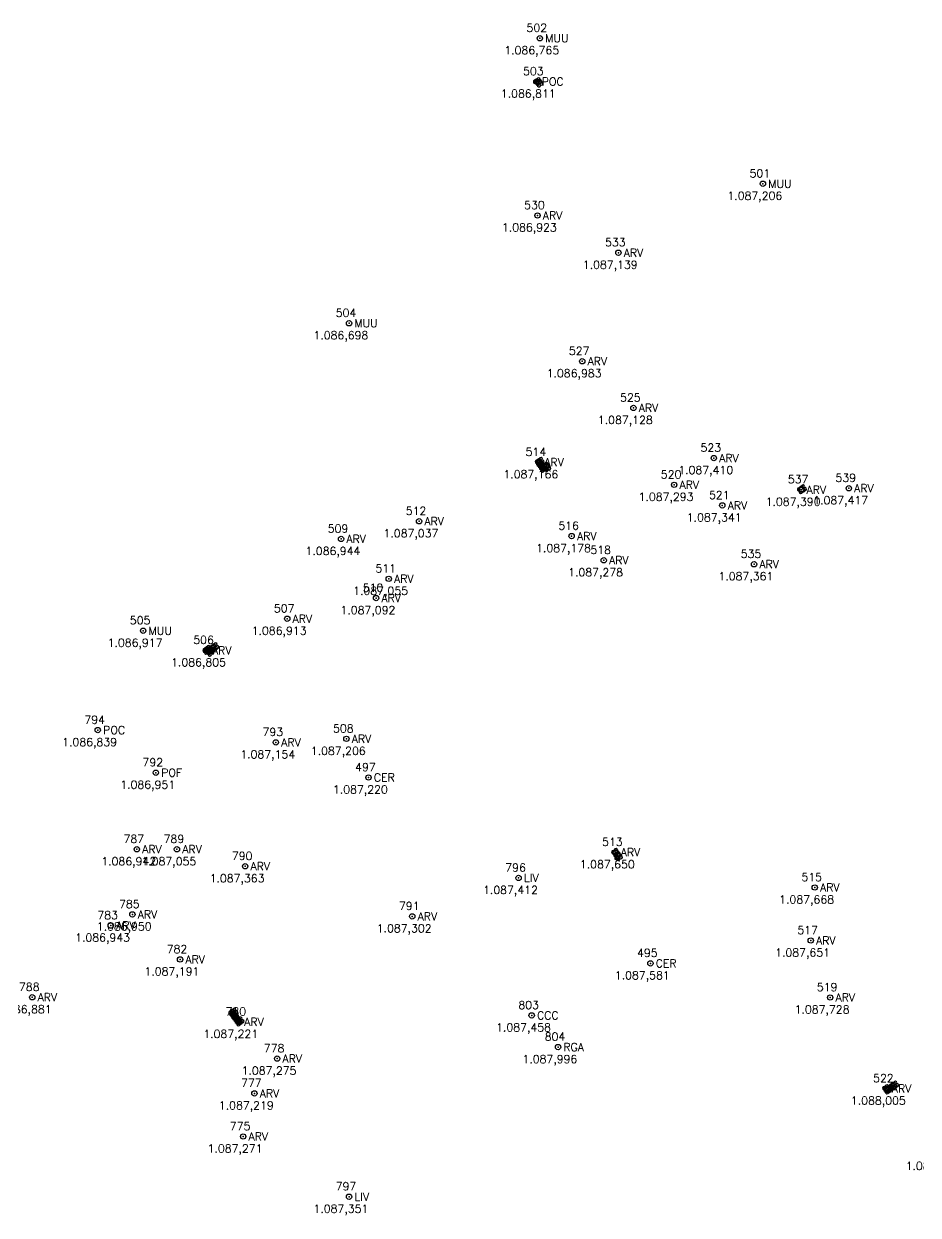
# Model space of a CAD drawing. Extents: x 190546 to 194941, y 8251022 to 8268833.
# Drawn here: x 194840.4 to 194890.6, y 8268766.2 to 8268833.2 of the extents above; entities that cross this region are included whole.
import ezdxf
from ezdxf.enums import TextEntityAlignment as Align

# ---------------------------------------------------------------- set-up
doc = ezdxf.new("R2010")
doc.units = 0
doc.header["$LTSCALE"] = 10
doc.header["$MEASUREMENT"] = 0
doc.linetypes.add('CONTINUO', pattern=[0])
doc.layers.get('0').update_dxf_attribs({"linetype": 'CONTINUOUS'})
for name, color, linetype in [('_IRRADIACAO', 7, 'CONTINUO'), ('TOP-REDE_ELÉTRICA_POSTE-C0', 10, 'CONTINUOUS'), ('TOP-REDE_ÁGUA_POTÁVEL_REGI', 131, 'CONTINUOUS'), ('TOP-ÁRVORE', 80, 'CONTINUOUS')]:
    doc.layers.add(name, color=color, linetype=linetype)
doc.styles.add('ARIAL', font='arial.ttf', dxfattribs={"height": 1.1})
doc.styles.add('ROMANS', font='romans', dxfattribs={"height": 0.2})
doc.styles.get("Standard").update_dxf_attribs({"font": 'txt.shx'})

# ---------------------------------------------------------------- blocks, each defined once
blk = doc.blocks.new('SIMB_CIRCULO')
at = {"color": 0, "linetype": 'CONTINUOUS'}
blk.add_circle((0, 0), 0.5, dxfattribs=at)
at = {"color": 0}
blk.add_point((0, 0), dxfattribs=at)
for tag in ['desc:', 'cota:', 'pto:']:
    blk.add_attdef(tag, (0, 0), '', height=1)
blk = doc.blocks.new('A$C4CAD4B8B')
at = {"layer": 'TOP-REDE_ELÉTRICA_POSTE-C0', "const_width": 0.1}
for points in [[(-1.18, 0), (-2.48, 0)], [(1.18, 0), (2.48, 0)]]:
    blk.add_lwpolyline(points, dxfattribs=at)
at = {"layer": 'TOP-REDE_ELÉTRICA_POSTE-C0'}
blk.add_circle((0, 0), 1.18, dxfattribs=at)
blk = doc.blocks.new('A$C49782D5F')
at = {"layer": 'TOP-ÁRVORE', "linetype": 'CONTINUOUS', "flags": 128}
blk.add_lwpolyline([(0.7, -1.01, 1.99215), (0.99, 0.7, 2.000068), (-0.72, 0.99, 2.000004), (-1.01, -0.72, 2.005032), (0.7, -1.01)], format="xyb", dxfattribs=at)
at = {"layer": 'TOP-ÁRVORE', "linetype": 'CONTINUOUS'}
blk.add_circle((0, 0), 0.275, dxfattribs=at)
blk = doc.blocks.new('A$C25073941')
at = {"layer": 'TOP-REDE_ÁGUA_POTÁVEL_REGI'}
blk.add_lwpolyline([(-1.54, 0.83), (-1.54, -0.83), (1.54, -0.83), (1.54, 0.83), (-1.54, 0.83)], dxfattribs=at)
at = {"layer": 'TOP-REDE_ÁGUA_POTÁVEL_REGI', "style": 'ARIAL'}
blk.add_text('REG', height=1, dxfattribs=at).set_placement((0, 0), align=Align.CENTER)

msp = doc.modelspace()

# ---------------------------------------------------------------- block references
at = {"layer": '_IRRADIACAO', "color": 4}
ref = msp.add_blockref('SIMB_CIRCULO', (194869.357, 8268832.403), dxfattribs=dict(at, xscale=0.3, yscale=0.3, zscale=0.3))
ref.add_attrib('PONTO', '502', (194868.607, 8268832.763), dxfattribs={"layer": '0', "color": 1, "height": 0.45, "style": 'ROMANS'})
ref.add_attrib('DESC', 'MUU', (194869.657, 8268832.178), dxfattribs={"layer": '0', "color": 3, "height": 0.45, "style": 'ROMANS'})
ref.add_attrib('COTA', '1.086,765', (194867.357, 8268831.503), dxfattribs={"layer": '0', "color": 5, "height": 0.45, "style": 'ROMANS'})
ref = msp.add_blockref('SIMB_CIRCULO', (194869.163, 8268829.965), dxfattribs=dict(at, xscale=0.3, yscale=0.3, zscale=0.3))
ref.add_attrib('PONTO', '503', (194868.413, 8268830.325), dxfattribs={"layer": '0', "color": 1, "height": 0.45, "style": 'ROMANS'})
ref.add_attrib('DESC', 'POC', (194869.463, 8268829.74), dxfattribs={"layer": '0', "color": 3, "height": 0.45, "style": 'ROMANS'})
ref.add_attrib('COTA', '1.086,811', (194867.163, 8268829.065), dxfattribs={"layer": '0', "color": 5, "height": 0.45, "style": 'ROMANS'})
ref = msp.add_blockref('SIMB_CIRCULO', (194881.898, 8268824.219), dxfattribs=dict(at, xscale=0.3, yscale=0.3, zscale=0.3))
ref.add_attrib('PONTO', '501', (194881.148, 8268824.579), dxfattribs={"layer": '0', "color": 1, "height": 0.45, "style": 'ROMANS'})
ref.add_attrib('DESC', 'MUU', (194882.198, 8268823.994), dxfattribs={"layer": '0', "color": 3, "height": 0.45, "style": 'ROMANS'})
ref.add_attrib('COTA', '1.087,206', (194879.898, 8268823.319), dxfattribs={"layer": '0', "color": 5, "height": 0.45, "style": 'ROMANS'})
ref = msp.add_blockref('SIMB_CIRCULO', (194869.224, 8268822.436), dxfattribs=dict(at, xscale=0.3, yscale=0.3, zscale=0.3))
ref.add_attrib('PONTO', '530', (194868.474, 8268822.796), dxfattribs={"layer": '0', "color": 1, "height": 0.45, "style": 'ROMANS'})
ref.add_attrib('DESC', 'ARV', (194869.524, 8268822.211), dxfattribs={"layer": '0', "color": 3, "height": 0.45, "style": 'ROMANS'})
ref.add_attrib('COTA', '1.086,923', (194867.224, 8268821.536), dxfattribs={"layer": '0', "color": 5, "height": 0.45, "style": 'ROMANS'})
ref = msp.add_blockref('SIMB_CIRCULO', (194873.77, 8268820.341), dxfattribs=dict(at, xscale=0.3, yscale=0.3, zscale=0.3))
ref.add_attrib('PONTO', '533', (194873.02, 8268820.701), dxfattribs={"layer": '0', "color": 1, "height": 0.45, "style": 'ROMANS'})
ref.add_attrib('DESC', 'ARV', (194874.07, 8268820.116), dxfattribs={"layer": '0', "color": 3, "height": 0.45, "style": 'ROMANS'})
ref.add_attrib('COTA', '1.087,139', (194871.77, 8268819.441), dxfattribs={"layer": '0', "color": 5, "height": 0.45, "style": 'ROMANS'})
ref = msp.add_blockref('SIMB_CIRCULO', (194858.631, 8268816.375), dxfattribs=dict(at, xscale=0.3, yscale=0.3, zscale=0.3))
ref.add_attrib('PONTO', '504', (194857.881, 8268816.735), dxfattribs={"layer": '0', "color": 1, "height": 0.45, "style": 'ROMANS'})
ref.add_attrib('DESC', 'MUU', (194858.931, 8268816.15), dxfattribs={"layer": '0', "color": 3, "height": 0.45, "style": 'ROMANS'})
ref.add_attrib('COTA', '1.086,698', (194856.631, 8268815.475), dxfattribs={"layer": '0', "color": 5, "height": 0.45, "style": 'ROMANS'})
ref = msp.add_blockref('SIMB_CIRCULO', (194871.74, 8268814.239), dxfattribs=dict(at, xscale=0.3, yscale=0.3, zscale=0.3))
ref.add_attrib('PONTO', '527', (194870.99, 8268814.599), dxfattribs={"layer": '0', "color": 1, "height": 0.45, "style": 'ROMANS'})
ref.add_attrib('DESC', 'ARV', (194872.04, 8268814.014), dxfattribs={"layer": '0', "color": 3, "height": 0.45, "style": 'ROMANS'})
ref.add_attrib('COTA', '1.086,983', (194869.74, 8268813.339), dxfattribs={"layer": '0', "color": 5, "height": 0.45, "style": 'ROMANS'})
ref = msp.add_blockref('SIMB_CIRCULO', (194874.618, 8268811.611), dxfattribs=dict(at, xscale=0.3, yscale=0.3, zscale=0.3))
ref.add_attrib('PONTO', '525', (194873.868, 8268811.971), dxfattribs={"layer": '0', "color": 1, "height": 0.45, "style": 'ROMANS'})
ref.add_attrib('DESC', 'ARV', (194874.918, 8268811.386), dxfattribs={"layer": '0', "color": 3, "height": 0.45, "style": 'ROMANS'})
ref.add_attrib('COTA', '1.087,128', (194872.618, 8268810.711), dxfattribs={"layer": '0', "color": 5, "height": 0.45, "style": 'ROMANS'})
ref = msp.add_blockref('SIMB_CIRCULO', (194869.306, 8268808.558), dxfattribs=dict(at, xscale=0.3, yscale=0.3, zscale=0.3))
ref.add_attrib('PONTO', '514', (194868.556, 8268808.918), dxfattribs={"layer": '0', "color": 1, "height": 0.45, "style": 'ROMANS'})
ref.add_attrib('DESC', 'ARV', (194869.606, 8268808.333), dxfattribs={"layer": '0', "color": 3, "height": 0.45, "style": 'ROMANS'})
ref.add_attrib('COTA', '1.087,166', (194867.306, 8268807.658), dxfattribs={"layer": '0', "color": 5, "height": 0.45, "style": 'ROMANS'})
ref = msp.add_blockref('SIMB_CIRCULO', (194879.138, 8268808.795), dxfattribs=dict(at, xscale=0.3, yscale=0.3, zscale=0.3))
ref.add_attrib('PONTO', '523', (194878.388, 8268809.155), dxfattribs={"layer": '0', "color": 1, "height": 0.45, "style": 'ROMANS'})
ref.add_attrib('DESC', 'ARV', (194879.438, 8268808.57), dxfattribs={"layer": '0', "color": 3, "height": 0.45, "style": 'ROMANS'})
ref.add_attrib('COTA', '1.087,410', (194877.138, 8268807.895), dxfattribs={"layer": '0', "color": 5, "height": 0.45, "style": 'ROMANS'})
ref = msp.add_blockref('SIMB_CIRCULO', (194876.907, 8268807.288), dxfattribs=dict(at, xscale=0.3, yscale=0.3, zscale=0.3))
ref.add_attrib('PONTO', '520', (194876.157, 8268807.648), dxfattribs={"layer": '0', "color": 1, "height": 0.45, "style": 'ROMANS'})
ref.add_attrib('DESC', 'ARV', (194877.207, 8268807.063), dxfattribs={"layer": '0', "color": 3, "height": 0.45, "style": 'ROMANS'})
ref.add_attrib('COTA', '1.087,293', (194874.907, 8268806.388), dxfattribs={"layer": '0', "color": 5, "height": 0.45, "style": 'ROMANS'})
ref = msp.add_blockref('SIMB_CIRCULO', (194886.724, 8268807.096), dxfattribs=dict(at, xscale=0.3, yscale=0.3, zscale=0.3))
ref.add_attrib('PONTO', '539', (194885.974, 8268807.456), dxfattribs={"layer": '0', "color": 1, "height": 0.45, "style": 'ROMANS'})
ref.add_attrib('DESC', 'ARV', (194887.024, 8268806.871), dxfattribs={"layer": '0', "color": 3, "height": 0.45, "style": 'ROMANS'})
ref.add_attrib('COTA', '1.087,417', (194884.724, 8268806.196), dxfattribs={"layer": '0', "color": 5, "height": 0.45, "style": 'ROMANS'})
ref = msp.add_blockref('SIMB_CIRCULO', (194884.048, 8268807.013), dxfattribs=dict(at, xscale=0.3, yscale=0.3, zscale=0.3))
ref.add_attrib('PONTO', '537', (194883.298, 8268807.373), dxfattribs={"layer": '0', "color": 1, "height": 0.45, "style": 'ROMANS'})
ref.add_attrib('DESC', 'ARV', (194884.348, 8268806.788), dxfattribs={"layer": '0', "color": 3, "height": 0.45, "style": 'ROMANS'})
ref.add_attrib('COTA', '1.087,390', (194882.048, 8268806.113), dxfattribs={"layer": '0', "color": 5, "height": 0.45, "style": 'ROMANS'})
ref = msp.add_blockref('SIMB_CIRCULO', (194879.614, 8268806.131), dxfattribs=dict(at, xscale=0.3, yscale=0.3, zscale=0.3))
ref.add_attrib('PONTO', '521', (194878.864, 8268806.491), dxfattribs={"layer": '0', "color": 1, "height": 0.45, "style": 'ROMANS'})
ref.add_attrib('DESC', 'ARV', (194879.914, 8268805.906), dxfattribs={"layer": '0', "color": 3, "height": 0.45, "style": 'ROMANS'})
ref.add_attrib('COTA', '1.087,341', (194877.614, 8268805.231), dxfattribs={"layer": '0', "color": 5, "height": 0.45, "style": 'ROMANS'})
ref = msp.add_blockref('SIMB_CIRCULO', (194862.569, 8268805.238), dxfattribs=dict(at, xscale=0.3, yscale=0.3, zscale=0.3))
ref.add_attrib('PONTO', '512', (194861.819, 8268805.598), dxfattribs={"layer": '0', "color": 1, "height": 0.45, "style": 'ROMANS'})
ref.add_attrib('DESC', 'ARV', (194862.869, 8268805.013), dxfattribs={"layer": '0', "color": 3, "height": 0.45, "style": 'ROMANS'})
ref.add_attrib('COTA', '1.087,037', (194860.569, 8268804.338), dxfattribs={"layer": '0', "color": 5, "height": 0.45, "style": 'ROMANS'})
ref = msp.add_blockref('SIMB_CIRCULO', (194871.145, 8268804.406), dxfattribs=dict(at, xscale=0.3, yscale=0.3, zscale=0.3))
ref.add_attrib('PONTO', '516', (194870.395, 8268804.766), dxfattribs={"layer": '0', "color": 1, "height": 0.45, "style": 'ROMANS'})
ref.add_attrib('DESC', 'ARV', (194871.445, 8268804.181), dxfattribs={"layer": '0', "color": 3, "height": 0.45, "style": 'ROMANS'})
ref.add_attrib('COTA', '1.087,178', (194869.145, 8268803.506), dxfattribs={"layer": '0', "color": 5, "height": 0.45, "style": 'ROMANS'})
ref = msp.add_blockref('SIMB_CIRCULO', (194858.184, 8268804.244), dxfattribs=dict(at, xscale=0.3, yscale=0.3, zscale=0.3))
ref.add_attrib('PONTO', '509', (194857.434, 8268804.604), dxfattribs={"layer": '0', "color": 1, "height": 0.45, "style": 'ROMANS'})
ref.add_attrib('DESC', 'ARV', (194858.484, 8268804.019), dxfattribs={"layer": '0', "color": 3, "height": 0.45, "style": 'ROMANS'})
ref.add_attrib('COTA', '1.086,944', (194856.184, 8268803.344), dxfattribs={"layer": '0', "color": 5, "height": 0.45, "style": 'ROMANS'})
ref = msp.add_blockref('SIMB_CIRCULO', (194872.947, 8268803.044), dxfattribs=dict(at, xscale=0.3, yscale=0.3, zscale=0.3))
ref.add_attrib('PONTO', '518', (194872.197, 8268803.404), dxfattribs={"layer": '0', "color": 1, "height": 0.45, "style": 'ROMANS'})
ref.add_attrib('DESC', 'ARV', (194873.247, 8268802.819), dxfattribs={"layer": '0', "color": 3, "height": 0.45, "style": 'ROMANS'})
ref.add_attrib('COTA', '1.087,278', (194870.947, 8268802.144), dxfattribs={"layer": '0', "color": 5, "height": 0.45, "style": 'ROMANS'})
ref = msp.add_blockref('SIMB_CIRCULO', (194881.396, 8268802.824), dxfattribs=dict(at, xscale=0.3, yscale=0.3, zscale=0.3))
ref.add_attrib('PONTO', '535', (194880.646, 8268803.184), dxfattribs={"layer": '0', "color": 1, "height": 0.45, "style": 'ROMANS'})
ref.add_attrib('DESC', 'ARV', (194881.696, 8268802.599), dxfattribs={"layer": '0', "color": 3, "height": 0.45, "style": 'ROMANS'})
ref.add_attrib('COTA', '1.087,361', (194879.396, 8268801.924), dxfattribs={"layer": '0', "color": 5, "height": 0.45, "style": 'ROMANS'})
ref = msp.add_blockref('SIMB_CIRCULO', (194860.862, 8268802.004), dxfattribs=dict(at, xscale=0.3, yscale=0.3, zscale=0.3))
ref.add_attrib('PONTO', '511', (194860.112, 8268802.364), dxfattribs={"layer": '0', "color": 1, "height": 0.45, "style": 'ROMANS'})
ref.add_attrib('DESC', 'ARV', (194861.162, 8268801.779), dxfattribs={"layer": '0', "color": 3, "height": 0.45, "style": 'ROMANS'})
ref.add_attrib('COTA', '1.087,055', (194858.862, 8268801.104), dxfattribs={"layer": '0', "color": 5, "height": 0.45, "style": 'ROMANS'})
ref = msp.add_blockref('SIMB_CIRCULO', (194860.15, 8268800.919), dxfattribs=dict(at, xscale=0.3, yscale=0.3, zscale=0.3))
ref.add_attrib('PONTO', '510', (194859.4, 8268801.279), dxfattribs={"layer": '0', "color": 1, "height": 0.45, "style": 'ROMANS'})
ref.add_attrib('DESC', 'ARV', (194860.45, 8268800.694), dxfattribs={"layer": '0', "color": 3, "height": 0.45, "style": 'ROMANS'})
ref.add_attrib('COTA', '1.087,092', (194858.15, 8268800.019), dxfattribs={"layer": '0', "color": 5, "height": 0.45, "style": 'ROMANS'})
ref = msp.add_blockref('SIMB_CIRCULO', (194855.157, 8268799.758), dxfattribs=dict(at, xscale=0.3, yscale=0.3, zscale=0.3))
ref.add_attrib('PONTO', '507', (194854.407, 8268800.118), dxfattribs={"layer": '0', "color": 1, "height": 0.45, "style": 'ROMANS'})
ref.add_attrib('DESC', 'ARV', (194855.457, 8268799.533), dxfattribs={"layer": '0', "color": 3, "height": 0.45, "style": 'ROMANS'})
ref.add_attrib('COTA', '1.086,913', (194853.157, 8268798.858), dxfattribs={"layer": '0', "color": 5, "height": 0.45, "style": 'ROMANS'})
ref = msp.add_blockref('SIMB_CIRCULO', (194847.06, 8268799.084), dxfattribs=dict(at, xscale=0.3, yscale=0.3, zscale=0.3))
ref.add_attrib('PONTO', '505', (194846.31, 8268799.444), dxfattribs={"layer": '0', "color": 1, "height": 0.45, "style": 'ROMANS'})
ref.add_attrib('DESC', 'MUU', (194847.36, 8268798.859), dxfattribs={"layer": '0', "color": 3, "height": 0.45, "style": 'ROMANS'})
ref.add_attrib('COTA', '1.086,917', (194845.06, 8268798.184), dxfattribs={"layer": '0', "color": 5, "height": 0.45, "style": 'ROMANS'})
ref = msp.add_blockref('SIMB_CIRCULO', (194850.627, 8268797.981), dxfattribs=dict(at, xscale=0.3, yscale=0.3, zscale=0.3))
ref.add_attrib('PONTO', '506', (194849.877, 8268798.341), dxfattribs={"layer": '0', "color": 1, "height": 0.45, "style": 'ROMANS'})
ref.add_attrib('DESC', 'ARV', (194850.927, 8268797.756), dxfattribs={"layer": '0', "color": 3, "height": 0.45, "style": 'ROMANS'})
ref.add_attrib('COTA', '1.086,805', (194848.627, 8268797.081), dxfattribs={"layer": '0', "color": 5, "height": 0.45, "style": 'ROMANS'})
ref = msp.add_blockref('SIMB_CIRCULO', (194844.506, 8268793.496), dxfattribs=dict(at, xscale=0.3, yscale=0.3, zscale=0.3))
ref.add_attrib('PONTO', '794', (194843.756, 8268793.856), dxfattribs={"layer": '0', "color": 1, "height": 0.45, "style": 'ROMANS'})
ref.add_attrib('DESC', 'POC', (194844.807, 8268793.271), dxfattribs={"layer": '0', "color": 3, "height": 0.45, "style": 'ROMANS'})
ref.add_attrib('COTA', '1.086,839', (194842.506, 8268792.596), dxfattribs={"layer": '0', "color": 5, "height": 0.45, "style": 'ROMANS'})
ref = msp.add_blockref('SIMB_CIRCULO', (194858.482, 8268793.003), dxfattribs=dict(at, xscale=0.3, yscale=0.3, zscale=0.3))
ref.add_attrib('PONTO', '508', (194857.732, 8268793.363), dxfattribs={"layer": '0', "color": 1, "height": 0.45, "style": 'ROMANS'})
ref.add_attrib('DESC', 'ARV', (194858.782, 8268792.778), dxfattribs={"layer": '0', "color": 3, "height": 0.45, "style": 'ROMANS'})
ref.add_attrib('COTA', '1.087,206', (194856.482, 8268792.103), dxfattribs={"layer": '0', "color": 5, "height": 0.45, "style": 'ROMANS'})
ref = msp.add_blockref('SIMB_CIRCULO', (194854.518, 8268792.806), dxfattribs=dict(at, xscale=0.3, yscale=0.3, zscale=0.3))
ref.add_attrib('PONTO', '793', (194853.768, 8268793.166), dxfattribs={"layer": '0', "color": 1, "height": 0.45, "style": 'ROMANS'})
ref.add_attrib('DESC', 'ARV', (194854.818, 8268792.581), dxfattribs={"layer": '0', "color": 3, "height": 0.45, "style": 'ROMANS'})
ref.add_attrib('COTA', '1.087,154', (194852.518, 8268791.906), dxfattribs={"layer": '0', "color": 5, "height": 0.45, "style": 'ROMANS'})
ref = msp.add_blockref('SIMB_CIRCULO', (194847.771, 8268791.1), dxfattribs=dict(at, xscale=0.3, yscale=0.3, zscale=0.3))
ref.add_attrib('PONTO', '792', (194847.021, 8268791.46), dxfattribs={"layer": '0', "color": 1, "height": 0.45, "style": 'ROMANS'})
ref.add_attrib('DESC', 'POF', (194848.071, 8268790.875), dxfattribs={"layer": '0', "color": 3, "height": 0.45, "style": 'ROMANS'})
ref.add_attrib('COTA', '1.086,951', (194845.771, 8268790.2), dxfattribs={"layer": '0', "color": 5, "height": 0.45, "style": 'ROMANS'})
ref = msp.add_blockref('SIMB_CIRCULO', (194859.725, 8268790.83), dxfattribs=dict(at, xscale=0.3, yscale=0.3, zscale=0.3))
ref.add_attrib('PONTO', '497', (194858.975, 8268791.19), dxfattribs={"layer": '0', "color": 1, "height": 0.45, "style": 'ROMANS'})
ref.add_attrib('DESC', 'CER', (194860.025, 8268790.605), dxfattribs={"layer": '0', "color": 3, "height": 0.45, "style": 'ROMANS'})
ref.add_attrib('COTA', '1.087,220', (194857.725, 8268789.93), dxfattribs={"layer": '0', "color": 5, "height": 0.45, "style": 'ROMANS'})
ref = msp.add_blockref('SIMB_CIRCULO', (194846.704, 8268786.793), dxfattribs=dict(at, xscale=0.3, yscale=0.3, zscale=0.3))
ref.add_attrib('PONTO', '787', (194845.954, 8268787.153), dxfattribs={"layer": '0', "color": 1, "height": 0.45, "style": 'ROMANS'})
ref.add_attrib('DESC', 'ARV', (194847.004, 8268786.568), dxfattribs={"layer": '0', "color": 3, "height": 0.45, "style": 'ROMANS'})
ref.add_attrib('COTA', '1.086,942', (194844.704, 8268785.893), dxfattribs={"layer": '0', "color": 5, "height": 0.45, "style": 'ROMANS'})
ref = msp.add_blockref('SIMB_CIRCULO', (194848.958, 8268786.792), dxfattribs=dict(at, xscale=0.3, yscale=0.3, zscale=0.3))
ref.add_attrib('PONTO', '789', (194848.208, 8268787.152), dxfattribs={"layer": '0', "color": 1, "height": 0.45, "style": 'ROMANS'})
ref.add_attrib('DESC', 'ARV', (194849.258, 8268786.567), dxfattribs={"layer": '0', "color": 3, "height": 0.45, "style": 'ROMANS'})
ref.add_attrib('COTA', '1.087,055', (194846.958, 8268785.892), dxfattribs={"layer": '0', "color": 5, "height": 0.45, "style": 'ROMANS'})
ref = msp.add_blockref('SIMB_CIRCULO', (194873.606, 8268786.624), dxfattribs=dict(at, xscale=0.3, yscale=0.3, zscale=0.3))
ref.add_attrib('PONTO', '513', (194872.856, 8268786.984), dxfattribs={"layer": '0', "color": 1, "height": 0.45, "style": 'ROMANS'})
ref.add_attrib('DESC', 'ARV', (194873.906, 8268786.399), dxfattribs={"layer": '0', "color": 3, "height": 0.45, "style": 'ROMANS'})
ref.add_attrib('COTA', '1.087,650', (194871.606, 8268785.724), dxfattribs={"layer": '0', "color": 5, "height": 0.45, "style": 'ROMANS'})
ref = msp.add_blockref('SIMB_CIRCULO', (194852.794, 8268785.837), dxfattribs=dict(at, xscale=0.3, yscale=0.3, zscale=0.3))
ref.add_attrib('PONTO', '790', (194852.044, 8268786.197), dxfattribs={"layer": '0', "color": 1, "height": 0.45, "style": 'ROMANS'})
ref.add_attrib('DESC', 'ARV', (194853.094, 8268785.612), dxfattribs={"layer": '0', "color": 3, "height": 0.45, "style": 'ROMANS'})
ref.add_attrib('COTA', '1.087,363', (194850.794, 8268784.937), dxfattribs={"layer": '0', "color": 5, "height": 0.45, "style": 'ROMANS'})
ref = msp.add_blockref('SIMB_CIRCULO', (194868.162, 8268785.18), dxfattribs=dict(at, xscale=0.3, yscale=0.3, zscale=0.3))
ref.add_attrib('PONTO', '796', (194867.412, 8268785.54), dxfattribs={"layer": '0', "color": 1, "height": 0.45, "style": 'ROMANS'})
ref.add_attrib('DESC', 'LIV', (194868.462, 8268784.955), dxfattribs={"layer": '0', "color": 3, "height": 0.45, "style": 'ROMANS'})
ref.add_attrib('COTA', '1.087,412', (194866.162, 8268784.28), dxfattribs={"layer": '0', "color": 5, "height": 0.45, "style": 'ROMANS'})
ref = msp.add_blockref('SIMB_CIRCULO', (194884.811, 8268784.645), dxfattribs=dict(at, xscale=0.3, yscale=0.3, zscale=0.3))
ref.add_attrib('PONTO', '515', (194884.061, 8268785.005), dxfattribs={"layer": '0', "color": 1, "height": 0.45, "style": 'ROMANS'})
ref.add_attrib('DESC', 'ARV', (194885.111, 8268784.42), dxfattribs={"layer": '0', "color": 3, "height": 0.45, "style": 'ROMANS'})
ref.add_attrib('COTA', '1.087,668', (194882.811, 8268783.745), dxfattribs={"layer": '0', "color": 5, "height": 0.45, "style": 'ROMANS'})
ref = msp.add_blockref('SIMB_CIRCULO', (194846.451, 8268783.131), dxfattribs=dict(at, xscale=0.3, yscale=0.3, zscale=0.3))
ref.add_attrib('PONTO', '785', (194845.701, 8268783.491), dxfattribs={"layer": '0', "color": 1, "height": 0.45, "style": 'ROMANS'})
ref.add_attrib('DESC', 'ARV', (194846.751, 8268782.906), dxfattribs={"layer": '0', "color": 3, "height": 0.45, "style": 'ROMANS'})
ref.add_attrib('COTA', '1.086,950', (194844.451, 8268782.231), dxfattribs={"layer": '0', "color": 5, "height": 0.45, "style": 'ROMANS'})
ref = msp.add_blockref('SIMB_CIRCULO', (194862.186, 8268783.021), dxfattribs=dict(at, xscale=0.3, yscale=0.3, zscale=0.3))
ref.add_attrib('PONTO', '791', (194861.436, 8268783.381), dxfattribs={"layer": '0', "color": 1, "height": 0.45, "style": 'ROMANS'})
ref.add_attrib('DESC', 'ARV', (194862.486, 8268782.796), dxfattribs={"layer": '0', "color": 3, "height": 0.45, "style": 'ROMANS'})
ref.add_attrib('COTA', '1.087,302', (194860.186, 8268782.121), dxfattribs={"layer": '0', "color": 5, "height": 0.45, "style": 'ROMANS'})
ref = msp.add_blockref('SIMB_CIRCULO', (194845.235, 8268782.505), dxfattribs=dict(at, xscale=0.3, yscale=0.3, zscale=0.3))
ref.add_attrib('PONTO', '783', (194844.485, 8268782.865), dxfattribs={"layer": '0', "color": 1, "height": 0.45, "style": 'ROMANS'})
ref.add_attrib('DESC', 'ARV', (194845.535, 8268782.28), dxfattribs={"layer": '0', "color": 3, "height": 0.45, "style": 'ROMANS'})
ref.add_attrib('COTA', '1.086,943', (194843.235, 8268781.605), dxfattribs={"layer": '0', "color": 5, "height": 0.45, "style": 'ROMANS'})
ref = msp.add_blockref('SIMB_CIRCULO', (194884.582, 8268781.662), dxfattribs=dict(at, xscale=0.3, yscale=0.3, zscale=0.3))
ref.add_attrib('PONTO', '517', (194883.832, 8268782.022), dxfattribs={"layer": '0', "color": 1, "height": 0.45, "style": 'ROMANS'})
ref.add_attrib('DESC', 'ARV', (194884.882, 8268781.437), dxfattribs={"layer": '0', "color": 3, "height": 0.45, "style": 'ROMANS'})
ref.add_attrib('COTA', '1.087,651', (194882.582, 8268780.762), dxfattribs={"layer": '0', "color": 5, "height": 0.45, "style": 'ROMANS'})
ref = msp.add_blockref('SIMB_CIRCULO', (194849.132, 8268780.598), dxfattribs=dict(at, xscale=0.3, yscale=0.3, zscale=0.3))
ref.add_attrib('PONTO', '782', (194848.382, 8268780.958), dxfattribs={"layer": '0', "color": 1, "height": 0.45, "style": 'ROMANS'})
ref.add_attrib('DESC', 'ARV', (194849.432, 8268780.373), dxfattribs={"layer": '0', "color": 3, "height": 0.45, "style": 'ROMANS'})
ref.add_attrib('COTA', '1.087,191', (194847.132, 8268779.698), dxfattribs={"layer": '0', "color": 5, "height": 0.45, "style": 'ROMANS'})
ref = msp.add_blockref('SIMB_CIRCULO', (194875.57, 8268780.379), dxfattribs=dict(at, xscale=0.3, yscale=0.3, zscale=0.3))
ref.add_attrib('PONTO', '495', (194874.82, 8268780.739), dxfattribs={"layer": '0', "color": 1, "height": 0.45, "style": 'ROMANS'})
ref.add_attrib('DESC', 'CER', (194875.87, 8268780.154), dxfattribs={"layer": '0', "color": 3, "height": 0.45, "style": 'ROMANS'})
ref.add_attrib('COTA', '1.087,581', (194873.57, 8268779.479), dxfattribs={"layer": '0', "color": 5, "height": 0.45, "style": 'ROMANS'})
ref = msp.add_blockref('SIMB_CIRCULO', (194840.825, 8268778.473), dxfattribs=dict(at, xscale=0.3, yscale=0.3, zscale=0.3))
ref.add_attrib('PONTO', '788', (194840.075, 8268778.833), dxfattribs={"layer": '0', "color": 1, "height": 0.45, "style": 'ROMANS'})
ref.add_attrib('DESC', 'ARV', (194841.125, 8268778.248), dxfattribs={"layer": '0', "color": 3, "height": 0.45, "style": 'ROMANS'})
ref.add_attrib('COTA', '1.086,881', (194838.825, 8268777.573), dxfattribs={"layer": '0', "color": 5, "height": 0.45, "style": 'ROMANS'})
ref = msp.add_blockref('SIMB_CIRCULO', (194885.677, 8268778.461), dxfattribs=dict(at, xscale=0.3, yscale=0.3, zscale=0.3))
ref.add_attrib('PONTO', '519', (194884.927, 8268778.821), dxfattribs={"layer": '0', "color": 1, "height": 0.45, "style": 'ROMANS'})
ref.add_attrib('DESC', 'ARV', (194885.977, 8268778.236), dxfattribs={"layer": '0', "color": 3, "height": 0.45, "style": 'ROMANS'})
ref.add_attrib('COTA', '1.087,728', (194883.677, 8268777.561), dxfattribs={"layer": '0', "color": 5, "height": 0.45, "style": 'ROMANS'})
ref = msp.add_blockref('SIMB_CIRCULO', (194852.439, 8268777.087), dxfattribs=dict(at, xscale=0.3, yscale=0.3, zscale=0.3))
ref.add_attrib('PONTO', '780', (194851.689, 8268777.447), dxfattribs={"layer": '0', "color": 1, "height": 0.45, "style": 'ROMANS'})
ref.add_attrib('DESC', 'ARV', (194852.739, 8268776.862), dxfattribs={"layer": '0', "color": 3, "height": 0.45, "style": 'ROMANS'})
ref.add_attrib('COTA', '1.087,221', (194850.439, 8268776.187), dxfattribs={"layer": '0', "color": 5, "height": 0.45, "style": 'ROMANS'})
ref = msp.add_blockref('SIMB_CIRCULO', (194868.897, 8268777.451), dxfattribs=dict(at, xscale=0.3, yscale=0.3, zscale=0.3))
ref.add_attrib('PONTO', '803', (194868.147, 8268777.811), dxfattribs={"layer": '0', "color": 1, "height": 0.45, "style": 'ROMANS'})
ref.add_attrib('DESC', 'CCC', (194869.197, 8268777.226), dxfattribs={"layer": '0', "color": 3, "height": 0.45, "style": 'ROMANS'})
ref.add_attrib('COTA', '1.087,458', (194866.897, 8268776.551), dxfattribs={"layer": '0', "color": 5, "height": 0.45, "style": 'ROMANS'})
ref = msp.add_blockref('SIMB_CIRCULO', (194870.378, 8268775.672), dxfattribs=dict(at, xscale=0.3, yscale=0.3, zscale=0.3))
ref.add_attrib('PONTO', '804', (194869.628, 8268776.032), dxfattribs={"layer": '0', "color": 1, "height": 0.45, "style": 'ROMANS'})
ref.add_attrib('DESC', 'RGA', (194870.678, 8268775.447), dxfattribs={"layer": '0', "color": 3, "height": 0.45, "style": 'ROMANS'})
ref.add_attrib('COTA', '1.087,996', (194868.378, 8268774.772), dxfattribs={"layer": '0', "color": 5, "height": 0.45, "style": 'ROMANS'})
ref = msp.add_blockref('SIMB_CIRCULO', (194854.59, 8268775.021), dxfattribs=dict(at, xscale=0.3, yscale=0.3, zscale=0.3))
ref.add_attrib('PONTO', '778', (194853.84, 8268775.381), dxfattribs={"layer": '0', "color": 1, "height": 0.45, "style": 'ROMANS'})
ref.add_attrib('DESC', 'ARV', (194854.89, 8268774.796), dxfattribs={"layer": '0', "color": 3, "height": 0.45, "style": 'ROMANS'})
ref.add_attrib('COTA', '1.087,275', (194852.59, 8268774.121), dxfattribs={"layer": '0', "color": 5, "height": 0.45, "style": 'ROMANS'})
ref = msp.add_blockref('SIMB_CIRCULO', (194853.313, 8268773.067), dxfattribs=dict(at, xscale=0.3, yscale=0.3, zscale=0.3))
ref.add_attrib('PONTO', '777', (194852.563, 8268773.427), dxfattribs={"layer": '0', "color": 1, "height": 0.45, "style": 'ROMANS'})
ref.add_attrib('DESC', 'ARV', (194853.613, 8268772.842), dxfattribs={"layer": '0', "color": 3, "height": 0.45, "style": 'ROMANS'})
ref.add_attrib('COTA', '1.087,219', (194851.313, 8268772.167), dxfattribs={"layer": '0', "color": 5, "height": 0.45, "style": 'ROMANS'})
ref = msp.add_blockref('SIMB_CIRCULO', (194888.84, 8268773.337), dxfattribs=dict(at, xscale=0.3, yscale=0.3, zscale=0.3))
ref.add_attrib('PONTO', '522', (194888.09, 8268773.697), dxfattribs={"layer": '0', "color": 1, "height": 0.45, "style": 'ROMANS'})
ref.add_attrib('DESC', 'ARV', (194889.14, 8268773.112), dxfattribs={"layer": '0', "color": 3, "height": 0.45, "style": 'ROMANS'})
ref.add_attrib('COTA', '1.088,005', (194886.84, 8268772.437), dxfattribs={"layer": '0', "color": 5, "height": 0.45, "style": 'ROMANS'})
ref = msp.add_blockref('SIMB_CIRCULO', (194852.68, 8268770.643), dxfattribs=dict(at, xscale=0.3, yscale=0.3, zscale=0.3))
ref.add_attrib('PONTO', '775', (194851.93, 8268771.003), dxfattribs={"layer": '0', "color": 1, "height": 0.45, "style": 'ROMANS'})
ref.add_attrib('DESC', 'ARV', (194852.98, 8268770.418), dxfattribs={"layer": '0', "color": 3, "height": 0.45, "style": 'ROMANS'})
ref.add_attrib('COTA', '1.087,271', (194850.68, 8268769.743), dxfattribs={"layer": '0', "color": 5, "height": 0.45, "style": 'ROMANS'})
ref = msp.add_blockref('SIMB_CIRCULO', (194891.917, 8268769.665), dxfattribs=dict(at, xscale=0.3, yscale=0.3, zscale=0.3))
ref.add_attrib('PONTO', '493', (194891.167, 8268770.025), dxfattribs={"layer": '0', "color": 1, "height": 0.45, "style": 'ROMANS'})
ref.add_attrib('DESC', 'CER', (194892.217, 8268769.44), dxfattribs={"layer": '0', "color": 3, "height": 0.45, "style": 'ROMANS'})
ref.add_attrib('COTA', '1.087,962', (194889.917, 8268768.765), dxfattribs={"layer": '0', "color": 5, "height": 0.45, "style": 'ROMANS'})
ref = msp.add_blockref('SIMB_CIRCULO', (194858.631, 8268767.255), dxfattribs=dict(at, xscale=0.3, yscale=0.3, zscale=0.3))
ref.add_attrib('PONTO', '797', (194857.881, 8268767.615), dxfattribs={"layer": '0', "color": 1, "height": 0.45, "style": 'ROMANS'})
ref.add_attrib('DESC', 'LIV', (194858.931, 8268767.03), dxfattribs={"layer": '0', "color": 3, "height": 0.45, "style": 'ROMANS'})
ref.add_attrib('COTA', '1.087,351', (194856.631, 8268766.355), dxfattribs={"layer": '0', "color": 5, "height": 0.45, "style": 'ROMANS'})
at = {"layer": 'TOP-REDE_ELÉTRICA_POSTE-C0', "xscale": 0.08333333333333333, "yscale": 0.08333333333333333, "zscale": 0.08333333333333333}
for p in [(194869.163, 8268829.965), (194850.543, 8268797.921)]:
    msp.add_blockref('A$C4CAD4B8B', p, dxfattribs=at)
at = {"layer": 'TOP-REDE_ÁGUA_POTÁVEL_REGI', "xscale": 0.08333333333333333, "yscale": 0.08333333333333333, "zscale": 0.08333333333333333}
msp.add_blockref('A$C25073941', (194873.698, 8268786.31), dxfattribs=at)
at = {"layer": 'TOP-ÁRVORE', "xscale": 0.08333333333333333, "yscale": 0.08333333333333333, "zscale": 0.08333333333333333}
for p in [(194869.261, 8268829.965), (194869.32, 8268829.881), (194869.306, 8268808.558), (194869.365, 8268808.474), (194869.389, 8268808.616), (194869.423, 8268808.389), (194869.482, 8268808.305), (194869.707, 8268808.336), (194869.541, 8268808.22), (194869.624, 8268808.278), (194869.765, 8268808.252), (194884.048, 8268807.013), (194884.131, 8268807.071), (194850.627, 8268797.981), (194850.71, 8268798.039), (194850.768, 8268797.955), (194850.827, 8268797.87), (194850.851, 8268798.013), (194850.934, 8268798.071), (194851.017, 8268798.129), (194851.1, 8268798.187), (194873.606, 8268786.624), (194873.665, 8268786.54), (194873.724, 8268786.455), (194873.782, 8268786.371), (194852.08, 8268777.581), (194852.14, 8268777.499), (194852.163, 8268777.639), (194852.2, 8268777.416), (194852.26, 8268777.334), (194852.319, 8268777.252), (194852.379, 8268777.169), (194852.439, 8268777.087), (194852.522, 8268777.145), (194889.23, 8268773.485), (194889.313, 8268773.543), (194888.84, 8268773.337), (194888.899, 8268773.253), (194888.981, 8268773.311), (194889.064, 8268773.369), (194889.147, 8268773.427)]:
    msp.add_blockref('A$C49782D5F', p, dxfattribs=at)

doc.saveas('drawing.dxf')
